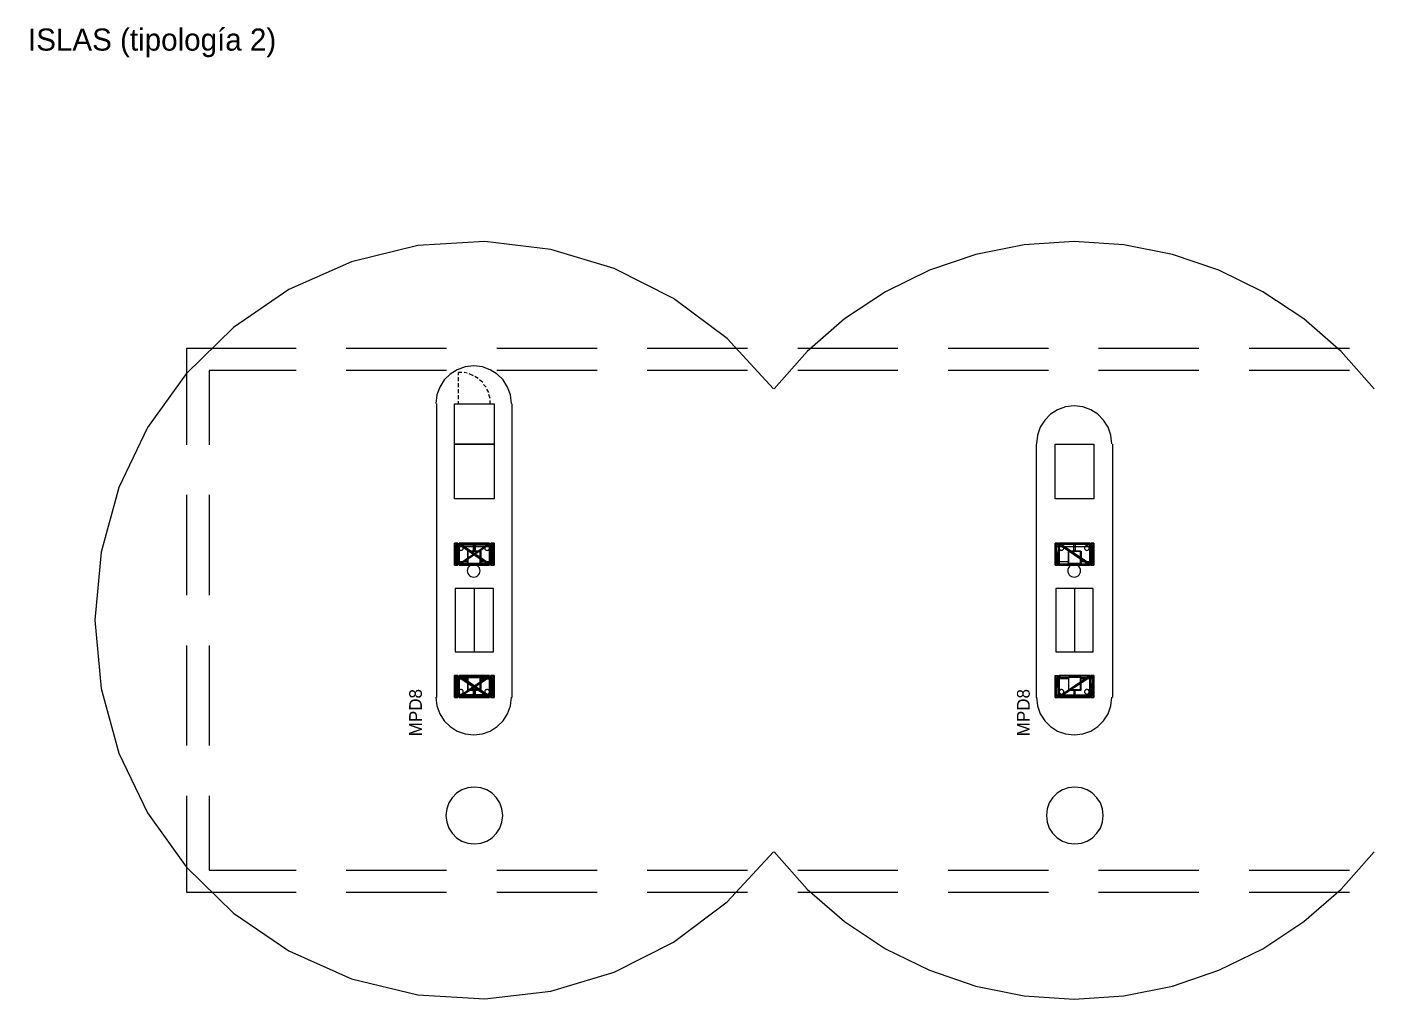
# Model space of a CAD drawing. Header units: metres. Extents: x 1 to 213, y 1 to 147.
# Drawn here: x 66.56 to 87.88, y 65 to 80.39 of the extents above; entities that cross this region are included whole.
import ezdxf

# ---------------------------------------------------------------- set-up
doc = ezdxf.new("R2010")
doc.units = ezdxf.units.M
for name, color, linetype in [('00-BASE-ARQUITECTURA', 8, 'Continuous'), ('00-BASE-TEXTO', 8, 'Continuous'), ('PJ-ZONAS-TIPOLOGIA', 30, 'Continuous')]:
    doc.layers.add(name, color=color, linetype=linetype)

msp = doc.modelspace()

# ---------------------------------------------------------------- linework, layer by layer
at = {"layer": '00-BASE-ARQUITECTURA'}
for points in [[(78.376, 74.661), (77.64, 75.456), (76.791, 76.093), (75.853, 76.566), (74.85, 76.868), (73.807, 76.991), (72.747, 76.929), (71.695, 76.673), (70.705, 76.232), (69.828, 75.634), (69.077, 74.9), (68.468, 74.048), (68.015, 73.1), (67.732, 72.077), (67.635, 70.998), (67.732, 69.92), (68.015, 68.896), (68.468, 67.949), (69.077, 67.097), (69.828, 66.362), (70.705, 65.764), (71.695, 65.324), (72.747, 65.068), (73.807, 65.005), (74.85, 65.128), (75.853, 65.43), (76.791, 65.903), (77.64, 66.541), (78.376, 67.335)], [(87.88, 74.661), (87.357, 75.254), (86.768, 75.767), (86.12, 76.197), (85.424, 76.539), (84.689, 76.789), (83.922, 76.942), (83.134, 76.994), (82.345, 76.942), (81.579, 76.789), (80.843, 76.539), (80.147, 76.197), (79.5, 75.767), (78.91, 75.254), (78.388, 74.661)], [(69.084, 75.3), (69.084, 73.776)], [(70.82, 75.3), (69.084, 75.3)], [(69.084, 75.3), (69.084, 73.776)], [(70.82, 75.3), (69.084, 75.3)], [(73.201, 75.3), (71.614, 75.3)], [(73.201, 75.3), (71.614, 75.3)], [(75.583, 75.3), (73.995, 75.3)], [(75.583, 75.3), (73.995, 75.3)], [(77.964, 75.3), (76.376, 75.3)], [(77.964, 75.3), (76.376, 75.3)], [(80.345, 75.3), (78.758, 75.3)], [(80.345, 75.3), (78.758, 75.3)], [(82.726, 75.3), (81.139, 75.3)], [(82.726, 75.3), (81.139, 75.3)], [(85.108, 75.3), (83.52, 75.3)], [(85.108, 75.3), (83.52, 75.3)], [(87.489, 75.3), (85.901, 75.3)], [(87.489, 75.3), (85.901, 75.3)], [(69.444, 74.951), (69.444, 73.776)], [(70.82, 74.951), (69.444, 74.951)], [(69.444, 74.951), (69.444, 73.776)], [(70.82, 74.951), (69.444, 74.951)], [(73.201, 74.951), (71.614, 74.951)], [(73.201, 74.951), (71.614, 74.951)], [(74.228, 74.427), (74.212, 74.564), (74.167, 74.69), (74.097, 74.801), (74.004, 74.894), (73.893, 74.964), (73.767, 75.009), (73.63, 75.025), (73.493, 75.009), (73.367, 74.964), (73.256, 74.894), (73.163, 74.801), (73.093, 74.69), (73.048, 74.564), (73.032, 74.427)], [(73.392, 74.877), (73.392, 74.919)], [(73.445, 74.919), (73.392, 74.919)], [(73.392, 74.782), (73.392, 74.845)], [(73.529, 74.909), (73.477, 74.919)], [(73.625, 74.866), (73.561, 74.898)], [(73.699, 74.824), (73.646, 74.856)], [(75.583, 74.951), (73.995, 74.951)], [(75.583, 74.951), (73.995, 74.951)], [(77.964, 74.951), (76.376, 74.951)], [(77.964, 74.951), (76.376, 74.951)], [(80.345, 74.951), (78.758, 74.951)], [(80.345, 74.951), (78.758, 74.951)], [(82.726, 74.951), (81.139, 74.951)], [(82.726, 74.951), (81.139, 74.951)], [(85.108, 74.951), (83.52, 74.951)], [(85.108, 74.951), (83.52, 74.951)], [(87.489, 74.951), (85.901, 74.951)], [(87.489, 74.951), (85.901, 74.951)], [(73.392, 74.687), (73.392, 74.75)], [(73.392, 74.591), (73.392, 74.655)], [(73.773, 74.761), (73.72, 74.803)], [(73.826, 74.687), (73.783, 74.729)], [(73.868, 74.602), (73.836, 74.655)], [(73.043, 74.422), (73.043, 69.776)], [(73.392, 74.496), (73.392, 74.56)], [(73.392, 74.422), (73.392, 74.464)], [(73.889, 74.507), (73.868, 74.57)], [(73.889, 74.422), (73.889, 74.475)], [(74.239, 69.776), (74.239, 74.422)], [(83.732, 73.792), (83.716, 73.929), (83.671, 74.055), (83.6, 74.166), (83.508, 74.259), (83.397, 74.329), (83.271, 74.374), (83.134, 74.39), (82.997, 74.374), (82.871, 74.329), (82.76, 74.259), (82.667, 74.166), (82.597, 74.055), (82.552, 73.929), (82.536, 73.792)], [(83.732, 73.792), (83.716, 73.929), (83.671, 74.055), (83.6, 74.166), (83.508, 74.259), (83.397, 74.329), (83.271, 74.374), (83.134, 74.39), (82.997, 74.374), (82.871, 74.329), (82.76, 74.259), (82.667, 74.166), (82.597, 74.055), (82.552, 73.929), (82.536, 73.792)], [(82.536, 69.776), (82.536, 73.787)], [(82.536, 69.776), (82.536, 73.787)], [(83.742, 73.787), (83.742, 69.776)], [(83.742, 73.787), (83.742, 69.776)], [(69.084, 72.983), (69.084, 71.395)], [(69.084, 72.983), (69.084, 71.395)], [(69.444, 72.983), (69.444, 71.395)], [(69.444, 72.983), (69.444, 71.395)], [(73.381, 72.221), (73.328, 72.221), (73.328, 71.871), (73.381, 71.871), (73.381, 71.893), (73.381, 71.871), (73.328, 71.871), (73.328, 72.221), (73.381, 72.221), (73.381, 72.199), (73.381, 72.221)], [(73.381, 71.871), (73.328, 72.221), (73.328, 71.871), (73.381, 71.871)], [(73.328, 72.221), (73.381, 71.871)], [(73.328, 72.221), (73.381, 71.893), (73.381, 72.221), (73.328, 72.221)], [(73.402, 72.221), (73.402, 72.199), (73.381, 72.199), (73.381, 72.221), (73.328, 72.221), (73.328, 71.871), (73.381, 71.871), (73.381, 71.893), (73.402, 71.893), (73.402, 71.871), (73.879, 71.871), (73.879, 71.893), (73.9, 71.893), (73.9, 71.871), (73.953, 71.871), (73.953, 72.221), (73.9, 72.221), (73.9, 72.199), (73.879, 72.199), (73.879, 72.221), (73.402, 72.221)], [(73.381, 72.221), (73.328, 72.221), (73.328, 71.871), (73.381, 71.871), (73.381, 71.893), (73.381, 71.871), (73.328, 71.871), (73.328, 72.221), (73.381, 72.221), (73.381, 72.199), (73.381, 72.221)], [(73.381, 72.221), (73.328, 71.871), (73.328, 72.221), (73.381, 72.221)], [(73.328, 71.871), (73.381, 72.221)], [(73.879, 72.221), (73.879, 72.199), (73.9, 72.199), (73.9, 72.221), (73.953, 72.221), (73.953, 71.871), (73.9, 71.871), (73.9, 71.893), (73.879, 71.893), (73.879, 71.871), (73.402, 71.871), (73.402, 71.893), (73.381, 71.893), (73.381, 71.871), (73.328, 71.871), (73.328, 72.221), (73.381, 72.221), (73.381, 72.199), (73.402, 72.199), (73.402, 72.221), (73.879, 72.221)], [(73.381, 72.221), (73.328, 72.221), (73.328, 71.871), (73.381, 71.871), (73.381, 71.893), (73.381, 71.871), (73.328, 71.871), (73.328, 72.221), (73.381, 72.221), (73.381, 72.199), (73.381, 72.221)], [(73.381, 71.871), (73.328, 71.871), (73.381, 72.199), (73.381, 71.871)], [(73.381, 71.893), (73.381, 72.221)], [(73.381, 72.199), (73.402, 71.893), (73.402, 72.199), (73.381, 72.199)], [(73.381, 71.893), (73.402, 71.893), (73.381, 72.199), (73.381, 71.893)], [(73.381, 72.199), (73.381, 71.871)], [(73.402, 72.199), (73.381, 71.893), (73.381, 72.199), (73.402, 72.199)], [(73.402, 71.893), (73.381, 71.893), (73.402, 72.199), (73.402, 71.893)], [(73.429, 72.104), (73.437, 72.105), (73.445, 72.108), (73.452, 72.112), (73.458, 72.118), (73.462, 72.125), (73.465, 72.133), (73.466, 72.141), (73.465, 72.15), (73.462, 72.158), (73.458, 72.164), (73.452, 72.17), (73.445, 72.175), (73.437, 72.177), (73.429, 72.178), (73.42, 72.177), (73.413, 72.175), (73.406, 72.17), (73.4, 72.164), (73.396, 72.158), (73.393, 72.15), (73.392, 72.141), (73.393, 72.133), (73.396, 72.125), (73.4, 72.118), (73.406, 72.112), (73.413, 72.108), (73.42, 72.105), (73.429, 72.104)], [(73.429, 72.104), (73.437, 72.105), (73.445, 72.108), (73.452, 72.112), (73.458, 72.118), (73.462, 72.125), (73.465, 72.133), (73.466, 72.141), (73.465, 72.15), (73.462, 72.158), (73.458, 72.164), (73.452, 72.17), (73.445, 72.175), (73.437, 72.177), (73.429, 72.178), (73.42, 72.177), (73.413, 72.175), (73.406, 72.17), (73.4, 72.164), (73.396, 72.158), (73.393, 72.15), (73.392, 72.141), (73.393, 72.133), (73.396, 72.125), (73.4, 72.118), (73.406, 72.112), (73.413, 72.108), (73.42, 72.105), (73.429, 72.104)], [(73.429, 72.104), (73.437, 72.105), (73.445, 72.108), (73.452, 72.112), (73.458, 72.118), (73.462, 72.125), (73.465, 72.133), (73.466, 72.141), (73.465, 72.15), (73.462, 72.158), (73.458, 72.164), (73.452, 72.17), (73.445, 72.175), (73.437, 72.177), (73.429, 72.178), (73.42, 72.177), (73.413, 72.175), (73.406, 72.17), (73.4, 72.164), (73.396, 72.158), (73.393, 72.15), (73.392, 72.141), (73.393, 72.133), (73.396, 72.125), (73.4, 72.118), (73.406, 72.112), (73.413, 72.108), (73.42, 72.105), (73.429, 72.104)], [(73.402, 72.221), (73.402, 72.199), (73.402, 72.221), (73.879, 72.221), (73.879, 72.199), (73.879, 72.221), (73.402, 72.221)], [(73.879, 71.871), (73.879, 71.893), (73.402, 72.221), (73.879, 71.871)], [(73.879, 71.893), (73.402, 72.221), (73.879, 72.221), (73.879, 71.893)], [(73.402, 72.221), (73.402, 72.199), (73.879, 71.871), (73.402, 72.221)], [(73.402, 72.221), (73.402, 72.199), (73.402, 72.221), (73.879, 72.221), (73.879, 72.199), (73.879, 72.221), (73.402, 72.221)], [(73.402, 71.893), (73.402, 72.221)], [(73.402, 71.871), (73.402, 71.893), (73.879, 72.221), (73.402, 71.871)], [(73.402, 71.893), (73.879, 72.221), (73.402, 72.221), (73.402, 71.893)], [(73.879, 72.221), (73.879, 72.199), (73.402, 71.871), (73.879, 72.221)], [(73.879, 72.221), (73.879, 72.199), (73.879, 72.221), (73.402, 72.221), (73.402, 72.199), (73.402, 72.221), (73.879, 72.221)], [(73.402, 72.199), (73.879, 71.871), (73.402, 71.871), (73.402, 72.199)], [(73.402, 72.199), (73.402, 71.871)], [(73.879, 72.199), (73.402, 71.871), (73.879, 71.871), (73.879, 72.199)], [(73.842, 72.104), (73.85, 72.105), (73.858, 72.108), (73.865, 72.112), (73.871, 72.118), (73.875, 72.125), (73.878, 72.133), (73.879, 72.141), (73.878, 72.15), (73.875, 72.158), (73.871, 72.164), (73.865, 72.17), (73.858, 72.175), (73.85, 72.177), (73.842, 72.178), (73.833, 72.177), (73.825, 72.175), (73.818, 72.17), (73.813, 72.164), (73.808, 72.158), (73.806, 72.15), (73.805, 72.141), (73.806, 72.133), (73.808, 72.125), (73.813, 72.118), (73.818, 72.112), (73.825, 72.108), (73.833, 72.105), (73.842, 72.104)], [(73.842, 72.104), (73.85, 72.105), (73.858, 72.108), (73.865, 72.112), (73.871, 72.118), (73.875, 72.125), (73.878, 72.133), (73.879, 72.141), (73.878, 72.15), (73.875, 72.158), (73.871, 72.164), (73.865, 72.17), (73.858, 72.175), (73.85, 72.177), (73.842, 72.178), (73.833, 72.177), (73.825, 72.175), (73.818, 72.17), (73.813, 72.164), (73.808, 72.158), (73.806, 72.15), (73.805, 72.141), (73.806, 72.133), (73.808, 72.125), (73.813, 72.118), (73.818, 72.112), (73.825, 72.108), (73.833, 72.105), (73.842, 72.104)], [(73.842, 72.104), (73.85, 72.105), (73.858, 72.108), (73.865, 72.112), (73.871, 72.118), (73.875, 72.125), (73.878, 72.133), (73.879, 72.141), (73.878, 72.15), (73.875, 72.158), (73.871, 72.164), (73.865, 72.17), (73.858, 72.175), (73.85, 72.177), (73.842, 72.178), (73.833, 72.177), (73.825, 72.175), (73.818, 72.17), (73.813, 72.164), (73.808, 72.158), (73.806, 72.15), (73.805, 72.141), (73.806, 72.133), (73.808, 72.125), (73.813, 72.118), (73.818, 72.112), (73.825, 72.108), (73.833, 72.105), (73.842, 72.104)], [(73.879, 71.893), (73.879, 72.221)], [(73.879, 72.199), (73.9, 71.893), (73.9, 72.199), (73.879, 72.199)], [(73.879, 71.893), (73.9, 71.893), (73.879, 72.199), (73.879, 71.893)], [(73.879, 72.199), (73.879, 71.871)], [(73.9, 72.199), (73.879, 71.893), (73.879, 72.199), (73.9, 72.199)], [(73.9, 71.893), (73.879, 71.893), (73.9, 72.199), (73.9, 71.893)], [(73.9, 72.221), (73.953, 72.221), (73.953, 71.871), (73.9, 71.871), (73.9, 71.893), (73.9, 71.871), (73.942, 71.871), (73.942, 72.221), (73.9, 72.221), (73.9, 72.199), (73.9, 72.221)], [(73.9, 72.221), (73.953, 71.871), (73.953, 72.221), (73.9, 72.221)], [(73.953, 71.871), (73.9, 72.221)], [(73.9, 72.221), (73.953, 72.221), (73.953, 71.871), (73.9, 71.871), (73.9, 71.893), (73.9, 71.871), (73.942, 71.871), (73.942, 72.221), (73.9, 72.221), (73.9, 72.199), (73.9, 72.221)], [(73.9, 71.893), (73.9, 72.221)], [(73.9, 71.871), (73.953, 72.221), (73.953, 71.871), (73.9, 71.871)], [(73.953, 72.221), (73.9, 71.871)], [(73.953, 72.221), (73.9, 71.893), (73.9, 72.221), (73.953, 72.221)], [(73.9, 72.221), (73.953, 72.221), (73.953, 71.871), (73.9, 71.871), (73.9, 71.893), (73.9, 71.871), (73.942, 71.871), (73.942, 72.221), (73.9, 72.221), (73.9, 72.199), (73.9, 72.221)], [(73.9, 71.871), (73.953, 71.871), (73.9, 72.199), (73.9, 71.871)], [(73.9, 72.199), (73.9, 71.871)], [(82.885, 72.221), (82.832, 72.221), (82.832, 71.871), (82.885, 71.871), (82.885, 71.893), (82.885, 71.871), (82.832, 71.871), (82.832, 72.221), (82.885, 72.221), (82.885, 72.199), (82.885, 72.221)], [(82.885, 71.871), (82.832, 72.221), (82.832, 71.871), (82.885, 71.871)], [(82.832, 72.221), (82.885, 71.871)], [(82.832, 72.221), (82.885, 71.893), (82.885, 72.221), (82.832, 72.221)], [(82.896, 72.221), (82.896, 72.199), (82.885, 72.199), (82.885, 72.221), (82.832, 72.221), (82.832, 71.871), (82.885, 71.871), (82.885, 71.893), (82.896, 71.893), (82.896, 71.871), (83.383, 71.871), (83.383, 71.893), (83.393, 71.893), (83.393, 71.871), (83.446, 71.871), (83.446, 72.221), (83.393, 72.221), (83.393, 72.199), (83.383, 72.199), (83.383, 72.221), (82.896, 72.221)], [(82.885, 72.221), (82.832, 72.221), (82.832, 71.871), (82.885, 71.871), (82.885, 71.893), (82.885, 71.871), (82.832, 71.871), (82.832, 72.221), (82.885, 72.221), (82.885, 72.199), (82.885, 72.221)], [(82.885, 71.893), (82.885, 72.221)], [(82.885, 72.199), (82.896, 71.893), (82.896, 72.199), (82.885, 72.199)], [(82.885, 71.893), (82.896, 71.893), (82.885, 72.199), (82.885, 71.893)], [(82.906, 72.221), (82.906, 72.199), (82.896, 72.199), (82.896, 72.221), (83.383, 72.221), (83.383, 72.199), (83.383, 72.221), (82.906, 72.221)], [(83.383, 71.871), (83.383, 71.893), (82.896, 72.221), (83.383, 71.871)], [(83.383, 71.893), (82.896, 72.221), (83.383, 72.221), (83.383, 71.893)], [(82.896, 72.221), (82.896, 72.199), (83.383, 71.871), (82.896, 72.221)], [(82.906, 72.221), (82.906, 72.199), (82.896, 72.199), (82.896, 72.221), (83.383, 72.221), (83.383, 72.199), (83.383, 72.221), (82.906, 72.221)], [(82.896, 72.199), (83.383, 71.871), (82.896, 71.871), (82.896, 72.199)], [(82.896, 72.199), (82.896, 71.871)], [(82.933, 72.104), (82.941, 72.105), (82.949, 72.108), (82.956, 72.112), (82.962, 72.118), (82.966, 72.125), (82.969, 72.133), (82.97, 72.141), (82.969, 72.15), (82.966, 72.158), (82.962, 72.164), (82.956, 72.17), (82.949, 72.175), (82.941, 72.177), (82.933, 72.178), (82.924, 72.177), (82.916, 72.175), (82.91, 72.17), (82.904, 72.164), (82.899, 72.158), (82.897, 72.15), (82.896, 72.141), (82.897, 72.133), (82.899, 72.125), (82.904, 72.118), (82.91, 72.112), (82.916, 72.108), (82.924, 72.105), (82.933, 72.104)], [(82.933, 72.104), (82.941, 72.105), (82.949, 72.108), (82.956, 72.112), (82.962, 72.118), (82.966, 72.125), (82.969, 72.133), (82.97, 72.141), (82.969, 72.15), (82.966, 72.158), (82.962, 72.164), (82.956, 72.17), (82.949, 72.175), (82.941, 72.177), (82.933, 72.178), (82.924, 72.177), (82.916, 72.175), (82.91, 72.17), (82.904, 72.164), (82.899, 72.158), (82.897, 72.15), (82.896, 72.141), (82.897, 72.133), (82.899, 72.125), (82.904, 72.118), (82.91, 72.112), (82.916, 72.108), (82.924, 72.105), (82.933, 72.104)], [(83.335, 72.104), (83.343, 72.105), (83.351, 72.108), (83.358, 72.112), (83.364, 72.118), (83.368, 72.125), (83.371, 72.133), (83.372, 72.141), (83.371, 72.15), (83.368, 72.158), (83.364, 72.164), (83.358, 72.17), (83.351, 72.175), (83.343, 72.177), (83.335, 72.178), (83.326, 72.177), (83.319, 72.175), (83.312, 72.17), (83.306, 72.164), (83.302, 72.158), (83.299, 72.15), (83.298, 72.141), (83.299, 72.133), (83.302, 72.125), (83.306, 72.118), (83.312, 72.112), (83.319, 72.108), (83.326, 72.105), (83.335, 72.104)], [(83.335, 72.104), (83.343, 72.105), (83.351, 72.108), (83.358, 72.112), (83.364, 72.118), (83.368, 72.125), (83.371, 72.133), (83.372, 72.141), (83.371, 72.15), (83.368, 72.158), (83.364, 72.164), (83.358, 72.17), (83.351, 72.175), (83.343, 72.177), (83.335, 72.178), (83.326, 72.177), (83.319, 72.175), (83.312, 72.17), (83.306, 72.164), (83.302, 72.158), (83.299, 72.15), (83.298, 72.141), (83.299, 72.133), (83.302, 72.125), (83.306, 72.118), (83.312, 72.112), (83.319, 72.108), (83.326, 72.105), (83.335, 72.104)], [(83.383, 71.893), (83.383, 72.221)], [(83.383, 72.199), (83.393, 71.893), (83.393, 72.199), (83.383, 72.199)], [(83.383, 71.893), (83.393, 71.893), (83.383, 72.199), (83.383, 71.893)], [(83.393, 72.221), (83.446, 72.221), (83.446, 71.871), (83.393, 71.871), (83.393, 71.893), (83.404, 71.893), (83.404, 71.871), (83.446, 71.871), (83.446, 72.221), (83.404, 72.221), (83.404, 72.199), (83.393, 72.199), (83.393, 72.221)], [(83.393, 72.221), (83.446, 71.871), (83.446, 72.221), (83.393, 72.221)], [(83.446, 71.871), (83.393, 72.221)], [(83.393, 72.221), (83.446, 72.221), (83.446, 71.871), (83.393, 71.871), (83.393, 71.893), (83.404, 71.893), (83.404, 71.871), (83.446, 71.871), (83.446, 72.221), (83.404, 72.221), (83.404, 72.199), (83.393, 72.199), (83.393, 72.221)], [(83.393, 71.871), (83.446, 71.871), (83.393, 72.199), (83.393, 71.871)], [(83.393, 72.199), (83.393, 71.871)], [(73.402, 71.871), (73.402, 71.893), (73.402, 71.871)], [(73.63, 71.681), (73.653, 71.684), (73.674, 71.691), (73.693, 71.703), (73.708, 71.719), (73.72, 71.737), (73.728, 71.758), (73.731, 71.781), (73.728, 71.804), (73.72, 71.826), (73.708, 71.844), (73.693, 71.86), (73.674, 71.872), (73.653, 71.879), (73.63, 71.882), (73.607, 71.879), (73.586, 71.872), (73.567, 71.86), (73.552, 71.844), (73.54, 71.826), (73.532, 71.804), (73.529, 71.781), (73.532, 71.758), (73.54, 71.737), (73.552, 71.719), (73.567, 71.703), (73.586, 71.691), (73.607, 71.684), (73.63, 71.681)], [(73.879, 71.871), (73.879, 71.893), (73.879, 71.871)], [(73.879, 71.871), (73.879, 71.893), (73.879, 71.871)], [(83.383, 71.871), (82.906, 71.871), (82.906, 71.893), (82.896, 71.893), (82.896, 71.871), (83.383, 71.871), (83.383, 71.893), (83.383, 71.871)], [(83.383, 71.871), (82.906, 71.871), (82.906, 71.893), (82.896, 71.893), (82.896, 71.871), (83.383, 71.871), (83.383, 71.893), (83.383, 71.871)], [(83.033, 71.781), (83.036, 71.758), (83.043, 71.737), (83.055, 71.719), (83.071, 71.703), (83.09, 71.691), (83.111, 71.684), (83.134, 71.681), (83.157, 71.684), (83.178, 71.691), (83.197, 71.703), (83.212, 71.719), (83.224, 71.737), (83.232, 71.758), (83.234, 71.781), (83.232, 71.804), (83.224, 71.826), (83.212, 71.844), (83.197, 71.86), (83.178, 71.872), (83.157, 71.879), (83.134, 71.882), (83.111, 71.879), (83.09, 71.872), (83.071, 71.86), (83.055, 71.844), (83.043, 71.826), (83.036, 71.804), (83.033, 71.781)], [(83.033, 71.781), (83.036, 71.758), (83.043, 71.737), (83.055, 71.719), (83.071, 71.703), (83.09, 71.691), (83.111, 71.684), (83.134, 71.681), (83.157, 71.684), (83.178, 71.691), (83.197, 71.703), (83.212, 71.719), (83.224, 71.737), (83.232, 71.758), (83.234, 71.781), (83.232, 71.804), (83.224, 71.826), (83.212, 71.844), (83.197, 71.86), (83.178, 71.872), (83.157, 71.879), (83.134, 71.882), (83.111, 71.879), (83.09, 71.872), (83.071, 71.86), (83.055, 71.844), (83.043, 71.826), (83.036, 71.804), (83.033, 71.781)], [(73.635, 71.501), (73.635, 70.496)], [(83.139, 71.501), (83.139, 70.496)], [(83.139, 71.501), (83.139, 70.496)], [(69.084, 70.601), (69.084, 69.014)], [(69.084, 70.601), (69.084, 69.014)], [(69.444, 70.601), (69.444, 69.014)], [(69.444, 70.601), (69.444, 69.014)], [(73.381, 69.776), (73.328, 69.776), (73.328, 70.125), (73.381, 70.125), (73.381, 70.093), (73.381, 70.115), (73.328, 70.115), (73.328, 69.776), (73.381, 69.776), (73.381, 69.797), (73.381, 69.776)], [(73.381, 70.125), (73.328, 69.776), (73.328, 70.125), (73.381, 70.125)], [(73.328, 69.776), (73.381, 70.125)], [(73.402, 69.776), (73.402, 69.797), (73.381, 69.797), (73.381, 69.776), (73.328, 69.776), (73.328, 70.125), (73.381, 70.125), (73.381, 70.093), (73.402, 70.093), (73.402, 70.125), (73.879, 70.125), (73.879, 70.093), (73.9, 70.093), (73.9, 70.125), (73.953, 70.125), (73.953, 69.776), (73.9, 69.776), (73.9, 69.797), (73.879, 69.797), (73.879, 69.776), (73.402, 69.776)], [(73.381, 69.776), (73.328, 69.776), (73.328, 70.125), (73.381, 70.125), (73.381, 70.093), (73.381, 70.115), (73.328, 70.115), (73.328, 69.776), (73.381, 69.776), (73.381, 69.797), (73.381, 69.776)], [(73.381, 69.776), (73.328, 70.125), (73.328, 69.776), (73.381, 69.776)], [(73.328, 70.125), (73.381, 69.776)], [(73.381, 70.125), (73.328, 70.125), (73.381, 69.797), (73.381, 70.125)], [(73.879, 69.776), (73.879, 69.797), (73.9, 69.797), (73.9, 69.776), (73.953, 69.776), (73.953, 70.125), (73.9, 70.125), (73.9, 70.093), (73.879, 70.093), (73.879, 70.125), (73.402, 70.125), (73.402, 70.093), (73.381, 70.093), (73.381, 70.125), (73.328, 70.125), (73.328, 69.776), (73.381, 69.776), (73.381, 69.797), (73.402, 69.797), (73.402, 69.776), (73.879, 69.776)], [(73.381, 69.776), (73.328, 69.776), (73.328, 70.125), (73.381, 70.125), (73.381, 70.093), (73.381, 70.115), (73.328, 70.115), (73.328, 69.776), (73.381, 69.776), (73.381, 69.797), (73.381, 69.776)], [(73.328, 69.776), (73.381, 70.093), (73.381, 69.776), (73.328, 69.776)], [(73.381, 69.797), (73.381, 70.125)], [(73.381, 69.797), (73.402, 70.093), (73.402, 69.797), (73.381, 69.797)], [(73.381, 70.093), (73.381, 69.776)], [(73.381, 70.093), (73.402, 70.093), (73.381, 69.797), (73.381, 70.093)], [(73.402, 69.797), (73.381, 70.093), (73.381, 69.797), (73.402, 69.797)], [(73.402, 70.093), (73.381, 70.093), (73.402, 69.797), (73.402, 70.093)], [(73.879, 70.115), (73.402, 70.115), (73.402, 70.093), (73.402, 70.125), (73.879, 70.125), (73.879, 70.093), (73.879, 70.115)], [(73.879, 70.125), (73.879, 70.093), (73.402, 69.776), (73.879, 70.125)], [(73.402, 69.776), (73.402, 69.797), (73.879, 70.125), (73.402, 69.776)], [(73.402, 69.797), (73.879, 70.125), (73.402, 70.125), (73.402, 69.797)], [(73.402, 69.797), (73.402, 70.125)], [(73.879, 70.115), (73.402, 70.115), (73.402, 70.093), (73.402, 70.125), (73.879, 70.125), (73.879, 70.093), (73.879, 70.115)], [(73.402, 70.125), (73.402, 70.093), (73.879, 69.776), (73.402, 70.125)], [(73.879, 69.776), (73.879, 69.797), (73.402, 70.125), (73.879, 69.776)], [(73.879, 69.797), (73.402, 70.125), (73.879, 70.125), (73.879, 69.797)], [(73.402, 70.115), (73.879, 70.115), (73.879, 70.093), (73.879, 70.125), (73.402, 70.125), (73.402, 70.093), (73.402, 70.115)], [(73.879, 70.093), (73.402, 69.776), (73.879, 69.776), (73.879, 70.093)], [(73.402, 70.093), (73.402, 69.776)], [(73.402, 70.093), (73.879, 69.776), (73.402, 69.776), (73.402, 70.093)], [(73.879, 69.797), (73.879, 70.125)], [(73.879, 69.797), (73.9, 70.093), (73.9, 69.797), (73.879, 69.797)], [(73.879, 70.093), (73.879, 69.776)], [(73.879, 70.093), (73.9, 70.093), (73.879, 69.797), (73.879, 70.093)], [(73.9, 69.797), (73.879, 70.093), (73.879, 69.797), (73.9, 69.797)], [(73.9, 70.093), (73.879, 70.093), (73.9, 69.797), (73.9, 70.093)], [(73.9, 69.776), (73.953, 69.776), (73.953, 70.125), (73.9, 70.125), (73.9, 70.093), (73.9, 70.115), (73.942, 70.115), (73.942, 69.776), (73.9, 69.776), (73.9, 69.797), (73.9, 69.776)], [(73.9, 69.776), (73.953, 70.125), (73.953, 69.776), (73.9, 69.776)], [(73.953, 70.125), (73.9, 69.776)], [(73.9, 70.125), (73.953, 70.125), (73.9, 69.797), (73.9, 70.125)], [(73.9, 69.797), (73.9, 70.125)], [(73.9, 69.776), (73.953, 69.776), (73.953, 70.125), (73.9, 70.125), (73.9, 70.093), (73.9, 70.115), (73.942, 70.115), (73.942, 69.776), (73.9, 69.776), (73.9, 69.797), (73.9, 69.776)], [(73.9, 70.125), (73.953, 69.776), (73.953, 70.125), (73.9, 70.125)], [(73.953, 69.776), (73.9, 70.125)], [(73.9, 69.776), (73.953, 69.776), (73.953, 70.125), (73.9, 70.125), (73.9, 70.093), (73.9, 70.115), (73.942, 70.115), (73.942, 69.776), (73.9, 69.776), (73.9, 69.797), (73.9, 69.776)], [(73.9, 70.093), (73.9, 69.776)], [(73.953, 69.776), (73.9, 70.093), (73.9, 69.776), (73.953, 69.776)], [(82.885, 69.776), (82.832, 69.776), (82.832, 70.125), (82.885, 70.125), (82.885, 70.093), (82.885, 70.115), (82.832, 70.115), (82.832, 69.776), (82.885, 69.776), (82.885, 69.797), (82.885, 69.776)], [(82.885, 70.125), (82.832, 69.776), (82.832, 70.125), (82.885, 70.125)], [(82.832, 69.776), (82.885, 70.125)], [(82.896, 69.776), (82.896, 69.797), (82.885, 69.797), (82.885, 69.776), (82.832, 69.776), (82.832, 70.125), (82.885, 70.125), (82.885, 70.093), (82.896, 70.093), (82.896, 70.125), (83.383, 70.125), (83.383, 70.093), (83.393, 70.093), (83.393, 70.125), (83.446, 70.125), (83.446, 69.776), (83.393, 69.776), (83.393, 69.797), (83.383, 69.797), (83.383, 69.776), (82.896, 69.776)], [(82.885, 69.776), (82.832, 69.776), (82.832, 70.125), (82.885, 70.125), (82.885, 70.093), (82.885, 70.115), (82.832, 70.115), (82.832, 69.776), (82.885, 69.776), (82.885, 69.797), (82.885, 69.776)], [(82.832, 69.776), (82.885, 70.093), (82.885, 69.776), (82.832, 69.776)], [(82.885, 69.797), (82.896, 70.093), (82.896, 69.797), (82.885, 69.797)], [(82.885, 70.093), (82.885, 69.776)], [(82.885, 70.093), (82.896, 70.093), (82.885, 69.797), (82.885, 70.093)], [(83.383, 70.115), (82.906, 70.115), (82.906, 70.093), (82.896, 70.093), (82.896, 70.125), (83.383, 70.125), (83.383, 70.093), (83.383, 70.115)], [(83.383, 70.125), (83.383, 70.093), (82.896, 69.776), (83.383, 70.125)], [(82.896, 69.776), (82.896, 69.797), (83.383, 70.125), (82.896, 69.776)], [(82.896, 69.797), (83.383, 70.125), (82.896, 70.125), (82.896, 69.797)], [(82.896, 69.797), (82.896, 70.125)], [(83.383, 70.115), (82.906, 70.115), (82.906, 70.093), (82.896, 70.093), (82.896, 70.125), (83.383, 70.125), (83.383, 70.093), (83.383, 70.115)], [(83.383, 70.093), (82.896, 69.776), (83.383, 69.776), (83.383, 70.093)], [(83.383, 69.797), (83.393, 70.093), (83.393, 69.797), (83.383, 69.797)], [(83.383, 70.093), (83.383, 69.776)], [(83.383, 70.093), (83.393, 70.093), (83.383, 69.797), (83.383, 70.093)], [(83.393, 69.776), (83.446, 69.776), (83.446, 70.125), (83.393, 70.125), (83.393, 70.093), (83.404, 70.093), (83.404, 70.115), (83.446, 70.115), (83.446, 69.776), (83.404, 69.776), (83.404, 69.797), (83.393, 69.797), (83.393, 69.776)], [(83.393, 69.776), (83.446, 70.125), (83.446, 69.776), (83.393, 69.776)], [(83.446, 70.125), (83.393, 69.776)], [(83.393, 70.125), (83.446, 70.125), (83.393, 69.797), (83.393, 70.125)], [(83.393, 69.797), (83.393, 70.125)], [(83.393, 69.776), (83.446, 69.776), (83.446, 70.125), (83.393, 70.125), (83.393, 70.093), (83.404, 70.093), (83.404, 70.115), (83.446, 70.115), (83.446, 69.776), (83.404, 69.776), (83.404, 69.797), (83.393, 69.797), (83.393, 69.776)], [(73.032, 69.781), (73.048, 69.644), (73.093, 69.518), (73.163, 69.407), (73.256, 69.315), (73.367, 69.244), (73.493, 69.199), (73.63, 69.183), (73.767, 69.199), (73.893, 69.244), (74.004, 69.315), (74.097, 69.407), (74.167, 69.518), (74.212, 69.644), (74.228, 69.781)], [(73.429, 69.903), (73.42, 69.902), (73.413, 69.899), (73.406, 69.895), (73.4, 69.889), (73.396, 69.882), (73.393, 69.874), (73.392, 69.866), (73.393, 69.857), (73.396, 69.85), (73.4, 69.843), (73.406, 69.837), (73.413, 69.833), (73.42, 69.83), (73.429, 69.829), (73.437, 69.83), (73.445, 69.833), (73.452, 69.837), (73.458, 69.843), (73.462, 69.85), (73.465, 69.857), (73.466, 69.866), (73.465, 69.874), (73.462, 69.882), (73.458, 69.889), (73.452, 69.895), (73.445, 69.899), (73.437, 69.902), (73.429, 69.903)], [(73.429, 69.903), (73.42, 69.902), (73.413, 69.899), (73.406, 69.895), (73.4, 69.889), (73.396, 69.882), (73.393, 69.874), (73.392, 69.866), (73.393, 69.857), (73.396, 69.85), (73.4, 69.843), (73.406, 69.837), (73.413, 69.833), (73.42, 69.83), (73.429, 69.829), (73.437, 69.83), (73.445, 69.833), (73.452, 69.837), (73.458, 69.843), (73.462, 69.85), (73.465, 69.857), (73.466, 69.866), (73.465, 69.874), (73.462, 69.882), (73.458, 69.889), (73.452, 69.895), (73.445, 69.899), (73.437, 69.902), (73.429, 69.903)], [(73.429, 69.903), (73.42, 69.902), (73.413, 69.899), (73.406, 69.895), (73.4, 69.889), (73.396, 69.882), (73.393, 69.874), (73.392, 69.866), (73.393, 69.857), (73.396, 69.85), (73.4, 69.843), (73.406, 69.837), (73.413, 69.833), (73.42, 69.83), (73.429, 69.829), (73.437, 69.83), (73.445, 69.833), (73.452, 69.837), (73.458, 69.843), (73.462, 69.85), (73.465, 69.857), (73.466, 69.866), (73.465, 69.874), (73.462, 69.882), (73.458, 69.889), (73.452, 69.895), (73.445, 69.899), (73.437, 69.902), (73.429, 69.903)], [(73.402, 69.776), (73.402, 69.797), (73.402, 69.776), (73.879, 69.776), (73.879, 69.797), (73.879, 69.776), (73.402, 69.776)], [(73.402, 69.776), (73.402, 69.797), (73.402, 69.776), (73.879, 69.776), (73.879, 69.797), (73.879, 69.776), (73.402, 69.776)], [(73.879, 69.776), (73.879, 69.797), (73.879, 69.776), (73.402, 69.776), (73.402, 69.797), (73.402, 69.776), (73.879, 69.776)], [(73.842, 69.903), (73.833, 69.902), (73.825, 69.899), (73.818, 69.895), (73.813, 69.889), (73.808, 69.882), (73.806, 69.874), (73.805, 69.866), (73.806, 69.857), (73.808, 69.85), (73.813, 69.843), (73.818, 69.837), (73.825, 69.833), (73.833, 69.83), (73.842, 69.829), (73.85, 69.83), (73.858, 69.833), (73.865, 69.837), (73.871, 69.843), (73.875, 69.85), (73.878, 69.857), (73.879, 69.866), (73.878, 69.874), (73.875, 69.882), (73.871, 69.889), (73.865, 69.895), (73.858, 69.899), (73.85, 69.902), (73.842, 69.903)], [(73.842, 69.903), (73.833, 69.902), (73.825, 69.899), (73.818, 69.895), (73.813, 69.889), (73.808, 69.882), (73.806, 69.874), (73.805, 69.866), (73.806, 69.857), (73.808, 69.85), (73.813, 69.843), (73.818, 69.837), (73.825, 69.833), (73.833, 69.83), (73.842, 69.829), (73.85, 69.83), (73.858, 69.833), (73.865, 69.837), (73.871, 69.843), (73.875, 69.85), (73.878, 69.857), (73.879, 69.866), (73.878, 69.874), (73.875, 69.882), (73.871, 69.889), (73.865, 69.895), (73.858, 69.899), (73.85, 69.902), (73.842, 69.903)], [(73.842, 69.903), (73.833, 69.902), (73.825, 69.899), (73.818, 69.895), (73.813, 69.889), (73.808, 69.882), (73.806, 69.874), (73.805, 69.866), (73.806, 69.857), (73.808, 69.85), (73.813, 69.843), (73.818, 69.837), (73.825, 69.833), (73.833, 69.83), (73.842, 69.829), (73.85, 69.83), (73.858, 69.833), (73.865, 69.837), (73.871, 69.843), (73.875, 69.85), (73.878, 69.857), (73.879, 69.866), (73.878, 69.874), (73.875, 69.882), (73.871, 69.889), (73.865, 69.895), (73.858, 69.899), (73.85, 69.902), (73.842, 69.903)], [(82.536, 69.781), (82.552, 69.644), (82.597, 69.518), (82.667, 69.407), (82.76, 69.315), (82.871, 69.244), (82.997, 69.199), (83.134, 69.183), (83.271, 69.199), (83.397, 69.244), (83.508, 69.315), (83.6, 69.407), (83.671, 69.518), (83.716, 69.644), (83.732, 69.781)], [(82.536, 69.781), (82.552, 69.644), (82.597, 69.518), (82.667, 69.407), (82.76, 69.315), (82.871, 69.244), (82.997, 69.199), (83.134, 69.183), (83.271, 69.199), (83.397, 69.244), (83.508, 69.315), (83.6, 69.407), (83.671, 69.518), (83.716, 69.644), (83.732, 69.781)], [(82.933, 69.903), (82.924, 69.902), (82.916, 69.899), (82.91, 69.895), (82.904, 69.889), (82.899, 69.882), (82.897, 69.874), (82.896, 69.866), (82.897, 69.857), (82.899, 69.85), (82.904, 69.843), (82.91, 69.837), (82.916, 69.833), (82.924, 69.83), (82.933, 69.829), (82.941, 69.83), (82.949, 69.833), (82.956, 69.837), (82.962, 69.843), (82.966, 69.85), (82.969, 69.857), (82.97, 69.866), (82.969, 69.874), (82.966, 69.882), (82.962, 69.889), (82.956, 69.895), (82.949, 69.899), (82.941, 69.902), (82.933, 69.903)], [(82.933, 69.903), (82.924, 69.902), (82.916, 69.899), (82.91, 69.895), (82.904, 69.889), (82.899, 69.882), (82.897, 69.874), (82.896, 69.866), (82.897, 69.857), (82.899, 69.85), (82.904, 69.843), (82.91, 69.837), (82.916, 69.833), (82.924, 69.83), (82.933, 69.829), (82.941, 69.83), (82.949, 69.833), (82.956, 69.837), (82.962, 69.843), (82.966, 69.85), (82.969, 69.857), (82.97, 69.866), (82.969, 69.874), (82.966, 69.882), (82.962, 69.889), (82.956, 69.895), (82.949, 69.899), (82.941, 69.902), (82.933, 69.903)], [(82.906, 69.776), (82.906, 69.797), (82.896, 69.797), (82.896, 69.776), (83.383, 69.776), (83.383, 69.797), (83.383, 69.776), (82.906, 69.776)], [(82.906, 69.776), (82.906, 69.797), (82.896, 69.797), (82.896, 69.776), (83.383, 69.776), (83.383, 69.797), (83.383, 69.776), (82.906, 69.776)], [(83.335, 69.903), (83.326, 69.902), (83.319, 69.899), (83.312, 69.895), (83.306, 69.889), (83.302, 69.882), (83.299, 69.874), (83.298, 69.866), (83.299, 69.857), (83.302, 69.85), (83.306, 69.843), (83.312, 69.837), (83.319, 69.833), (83.326, 69.83), (83.335, 69.829), (83.343, 69.83), (83.351, 69.833), (83.358, 69.837), (83.364, 69.843), (83.368, 69.85), (83.371, 69.857), (83.372, 69.866), (83.371, 69.874), (83.368, 69.882), (83.364, 69.889), (83.358, 69.895), (83.351, 69.899), (83.343, 69.902), (83.335, 69.903)], [(83.335, 69.903), (83.326, 69.902), (83.319, 69.899), (83.312, 69.895), (83.306, 69.889), (83.302, 69.882), (83.299, 69.874), (83.298, 69.866), (83.299, 69.857), (83.302, 69.85), (83.306, 69.843), (83.312, 69.837), (83.319, 69.833), (83.326, 69.83), (83.335, 69.829), (83.343, 69.83), (83.351, 69.833), (83.358, 69.837), (83.364, 69.843), (83.368, 69.85), (83.371, 69.857), (83.372, 69.866), (83.371, 69.874), (83.368, 69.882), (83.364, 69.889), (83.358, 69.895), (83.351, 69.899), (83.343, 69.902), (83.335, 69.903)], [(73.641, 67.458), (73.744, 67.47), (73.838, 67.504), (73.922, 67.557), (73.992, 67.627), (74.045, 67.71), (74.078, 67.805), (74.09, 67.908), (74.078, 68.011), (74.045, 68.106), (73.992, 68.189), (73.922, 68.259), (73.838, 68.312), (73.744, 68.346), (73.641, 68.358), (73.537, 68.346), (73.443, 68.312), (73.359, 68.259), (73.29, 68.189), (73.236, 68.106), (73.203, 68.011), (73.191, 67.908), (73.203, 67.805), (73.236, 67.71), (73.29, 67.627), (73.359, 67.557), (73.443, 67.504), (73.537, 67.47), (73.641, 67.458)], [(82.695, 67.908), (82.706, 67.805), (82.74, 67.71), (82.793, 67.627), (82.863, 67.557), (82.947, 67.504), (83.041, 67.47), (83.144, 67.458), (83.248, 67.47), (83.342, 67.504), (83.426, 67.557), (83.495, 67.627), (83.548, 67.71), (83.582, 67.805), (83.594, 67.908), (83.582, 68.011), (83.548, 68.106), (83.495, 68.189), (83.426, 68.259), (83.342, 68.312), (83.248, 68.346), (83.144, 68.358), (83.041, 68.346), (82.947, 68.312), (82.863, 68.259), (82.793, 68.189), (82.74, 68.106), (82.706, 68.011), (82.695, 67.908)], [(82.695, 67.908), (82.706, 67.805), (82.74, 67.71), (82.793, 67.627), (82.863, 67.557), (82.947, 67.504), (83.041, 67.47), (83.144, 67.458), (83.248, 67.47), (83.342, 67.504), (83.426, 67.557), (83.495, 67.627), (83.548, 67.71), (83.582, 67.805), (83.594, 67.908), (83.582, 68.011), (83.548, 68.106), (83.495, 68.189), (83.426, 68.259), (83.342, 68.312), (83.248, 68.346), (83.144, 68.358), (83.041, 68.346), (82.947, 68.312), (82.863, 68.259), (82.793, 68.189), (82.74, 68.106), (82.706, 68.011), (82.695, 67.908)], [(69.084, 68.22), (69.084, 66.696), (70.82, 66.696)], [(69.084, 68.22), (69.084, 66.696), (70.82, 66.696)], [(69.444, 68.22), (69.444, 67.045), (70.82, 67.045)], [(69.444, 68.22), (69.444, 67.045), (70.82, 67.045)], [(78.388, 67.335), (78.91, 66.743), (79.5, 66.229), (80.147, 65.8), (80.843, 65.458), (81.579, 65.208), (82.345, 65.055), (83.134, 65.003), (83.922, 65.055), (84.689, 65.208), (85.424, 65.458), (86.12, 65.8), (86.768, 66.229), (87.357, 66.743), (87.88, 67.335)], [(71.614, 67.045), (73.201, 67.045)], [(71.614, 67.045), (73.201, 67.045)], [(73.995, 67.045), (75.583, 67.045)], [(73.995, 67.045), (75.583, 67.045)], [(76.376, 67.045), (77.964, 67.045)], [(76.376, 67.045), (77.964, 67.045)], [(78.758, 67.045), (80.345, 67.045)], [(78.758, 67.045), (80.345, 67.045)], [(81.139, 67.045), (82.726, 67.045)], [(81.139, 67.045), (82.726, 67.045)], [(83.52, 67.045), (85.108, 67.045)], [(83.52, 67.045), (85.108, 67.045)], [(85.901, 67.045), (87.489, 67.045)], [(85.901, 67.045), (87.489, 67.045)], [(71.614, 66.696), (73.201, 66.696)], [(71.614, 66.696), (73.201, 66.696)], [(73.995, 66.696), (75.583, 66.696)], [(73.995, 66.696), (75.583, 66.696)], [(76.376, 66.696), (77.964, 66.696)], [(76.376, 66.696), (77.964, 66.696)], [(78.758, 66.696), (80.345, 66.696)], [(78.758, 66.696), (80.345, 66.696)], [(81.139, 66.696), (82.726, 66.696)], [(81.139, 66.696), (82.726, 66.696)], [(83.52, 66.696), (85.108, 66.696)], [(83.52, 66.696), (85.108, 66.696)], [(85.901, 66.696), (87.489, 66.696)], [(85.901, 66.696), (87.489, 66.696)]]:
    msp.add_lwpolyline(points, dxfattribs=at)
for points in [[(73.953, 74.422), (73.953, 73.787), (73.328, 73.787), (73.328, 74.422)], [(73.953, 73.787), (73.953, 72.919), (73.328, 72.919), (73.328, 73.787)], [(83.446, 73.787), (83.446, 72.919), (82.832, 72.919), (82.832, 73.787)], [(83.446, 73.787), (83.446, 72.919), (82.832, 72.919), (82.832, 73.787)], [(73.35, 72.199), (73.381, 72.199), (73.381, 71.893), (73.35, 71.893)], [(73.35, 72.168), (73.921, 72.168), (73.921, 72.199), (73.35, 72.199)], [(73.35, 72.199), (73.381, 72.199), (73.381, 71.893), (73.35, 71.893)], [(73.35, 72.168), (73.921, 72.168), (73.921, 72.199), (73.35, 72.199)], [(73.921, 72.168), (73.35, 72.168), (73.35, 72.199), (73.921, 72.199)], [(73.35, 72.199), (73.381, 72.199), (73.381, 71.893), (73.35, 71.893)], [(73.54, 72.094), (73.54, 71.903), (73.731, 71.903), (73.731, 72.094)], [(73.54, 72.094), (73.741, 72.094), (73.741, 71.893), (73.54, 71.893)], [(73.54, 72.094), (73.54, 71.903), (73.731, 71.903), (73.731, 72.094)], [(73.54, 72.094), (73.741, 72.094), (73.741, 71.893), (73.54, 71.893)], [(73.741, 72.094), (73.54, 72.094), (73.54, 71.893), (73.741, 71.893)], [(73.731, 72.094), (73.54, 72.094), (73.54, 71.903), (73.731, 71.903)], [(73.625, 72.199), (73.656, 72.199), (73.656, 72.094), (73.625, 72.094)], [(73.625, 72.199), (73.656, 72.199), (73.656, 72.094), (73.625, 72.094)], [(73.656, 72.199), (73.625, 72.199), (73.625, 72.094), (73.656, 72.094)], [(73.921, 72.199), (73.9, 72.199), (73.9, 71.893), (73.921, 71.893)], [(73.921, 72.199), (73.9, 72.199), (73.9, 71.893), (73.921, 71.893)], [(73.921, 72.199), (73.9, 72.199), (73.9, 71.893), (73.921, 71.893)], [(82.853, 72.199), (82.885, 72.199), (82.885, 71.893), (82.853, 71.893)], [(82.853, 72.168), (83.425, 72.168), (83.425, 72.199), (82.853, 72.199)], [(82.853, 72.199), (82.885, 72.199), (82.885, 71.893), (82.853, 71.893)], [(82.853, 72.168), (83.425, 72.168), (83.425, 72.199), (82.853, 72.199)], [(83.044, 72.094), (83.044, 71.903), (83.234, 71.903), (83.234, 72.094)], [(83.044, 72.094), (83.245, 72.094), (83.245, 71.893), (83.044, 71.893)], [(83.044, 72.094), (83.044, 71.903), (83.234, 71.903), (83.234, 72.094)], [(83.044, 72.094), (83.245, 72.094), (83.245, 71.893), (83.044, 71.893)], [(83.129, 72.199), (83.15, 72.199), (83.15, 72.094), (83.129, 72.094)], [(83.129, 72.199), (83.15, 72.199), (83.15, 72.094), (83.129, 72.094)], [(83.425, 72.199), (83.404, 72.199), (83.404, 71.893), (83.425, 71.893)], [(83.425, 72.199), (83.404, 72.199), (83.404, 71.893), (83.425, 71.893)], [(73.35, 71.893), (73.54, 71.893), (73.54, 71.924), (73.35, 71.924)], [(73.35, 71.893), (73.54, 71.893), (73.54, 71.924), (73.35, 71.924)], [(73.54, 71.893), (73.35, 71.893), (73.35, 71.924), (73.54, 71.924)], [(73.879, 71.871), (73.402, 71.871), (73.402, 71.893), (73.402, 71.871)], [(73.879, 71.871), (73.402, 71.871), (73.402, 71.893), (73.402, 71.871)], [(73.402, 71.871), (73.879, 71.871), (73.879, 71.893), (73.879, 71.871)], [(73.741, 71.893), (73.921, 71.893), (73.921, 71.924), (73.741, 71.924)], [(73.741, 71.893), (73.921, 71.893), (73.921, 71.924), (73.741, 71.924)], [(73.921, 71.893), (73.741, 71.893), (73.741, 71.924), (73.921, 71.924)], [(82.853, 71.893), (83.044, 71.893), (83.044, 71.924), (82.853, 71.924)], [(82.853, 71.893), (83.044, 71.893), (83.044, 71.924), (82.853, 71.924)], [(83.245, 71.893), (83.425, 71.893), (83.425, 71.924), (83.245, 71.924)], [(83.245, 71.893), (83.425, 71.893), (83.425, 71.924), (83.245, 71.924)], [(73.339, 71.501), (73.339, 70.496), (73.942, 70.496), (73.942, 71.501)], [(82.843, 71.501), (82.843, 70.496), (83.435, 70.496), (83.435, 71.501)], [(82.843, 71.501), (82.843, 70.496), (83.435, 70.496), (83.435, 71.501)], [(73.35, 69.797), (73.381, 69.797), (73.381, 70.093), (73.35, 70.093)], [(73.35, 70.093), (73.54, 70.093), (73.54, 70.072), (73.35, 70.072)], [(73.35, 69.797), (73.381, 69.797), (73.381, 70.093), (73.35, 70.093)], [(73.35, 70.093), (73.54, 70.093), (73.54, 70.072), (73.35, 70.072)], [(73.35, 69.797), (73.381, 69.797), (73.381, 70.093), (73.35, 70.093)], [(73.54, 70.093), (73.35, 70.093), (73.35, 70.072), (73.54, 70.072)], [(73.54, 69.892), (73.741, 69.892), (73.741, 70.093), (73.54, 70.093)], [(73.54, 69.903), (73.731, 69.903), (73.731, 70.093), (73.54, 70.093)], [(73.54, 69.892), (73.741, 69.892), (73.741, 70.093), (73.54, 70.093)], [(73.54, 69.903), (73.731, 69.903), (73.731, 70.093), (73.54, 70.093)], [(73.741, 69.892), (73.54, 69.892), (73.54, 70.093), (73.741, 70.093)], [(73.731, 69.903), (73.54, 69.903), (73.54, 70.093), (73.731, 70.093)], [(73.741, 70.093), (73.921, 70.093), (73.921, 70.072), (73.741, 70.072)], [(73.741, 70.093), (73.921, 70.093), (73.921, 70.072), (73.741, 70.072)], [(73.921, 70.093), (73.741, 70.093), (73.741, 70.072), (73.921, 70.072)], [(73.921, 69.797), (73.9, 69.797), (73.9, 70.093), (73.921, 70.093)], [(73.921, 69.797), (73.9, 69.797), (73.9, 70.093), (73.921, 70.093)], [(73.921, 69.797), (73.9, 69.797), (73.9, 70.093), (73.921, 70.093)], [(82.853, 69.797), (82.885, 69.797), (82.885, 70.093), (82.853, 70.093)], [(82.853, 70.093), (83.044, 70.093), (83.044, 70.072), (82.853, 70.072)], [(82.853, 69.797), (82.885, 69.797), (82.885, 70.093), (82.853, 70.093)], [(82.853, 70.093), (83.044, 70.093), (83.044, 70.072), (82.853, 70.072)], [(83.044, 69.892), (83.245, 69.892), (83.245, 70.093), (83.044, 70.093)], [(83.044, 69.903), (83.234, 69.903), (83.234, 70.093), (83.044, 70.093)], [(83.044, 69.892), (83.245, 69.892), (83.245, 70.093), (83.044, 70.093)], [(83.044, 69.903), (83.234, 69.903), (83.234, 70.093), (83.044, 70.093)], [(83.245, 70.093), (83.425, 70.093), (83.425, 70.072), (83.245, 70.072)], [(83.245, 70.093), (83.425, 70.093), (83.425, 70.072), (83.245, 70.072)], [(83.425, 69.797), (83.404, 69.797), (83.404, 70.093), (83.425, 70.093)], [(83.425, 69.797), (83.404, 69.797), (83.404, 70.093), (83.425, 70.093)], [(73.35, 69.818), (73.921, 69.818), (73.921, 69.797), (73.35, 69.797)], [(73.35, 69.818), (73.921, 69.818), (73.921, 69.797), (73.35, 69.797)], [(73.921, 69.818), (73.35, 69.818), (73.35, 69.797), (73.921, 69.797)], [(73.625, 69.797), (73.656, 69.797), (73.656, 69.892), (73.625, 69.892)], [(73.625, 69.797), (73.656, 69.797), (73.656, 69.892), (73.625, 69.892)], [(73.656, 69.797), (73.625, 69.797), (73.625, 69.892), (73.656, 69.892)], [(82.853, 69.818), (83.425, 69.818), (83.425, 69.797), (82.853, 69.797)], [(82.853, 69.818), (83.425, 69.818), (83.425, 69.797), (82.853, 69.797)], [(83.129, 69.797), (83.15, 69.797), (83.15, 69.892), (83.129, 69.892)], [(83.129, 69.797), (83.15, 69.797), (83.15, 69.892), (83.129, 69.892)]]:
    msp.add_lwpolyline(points, close=True, dxfattribs=at)

# ---------------------------------------------------------------- texts
at = {"layer": '00-BASE-TEXTO'}
for p in [(72.81, 69.162), (82.43, 69.162)]:
    msp.add_text('MPD8', height=0.2012, rotation=90, dxfattribs=at).set_placement(p)
at = {"layer": 'PJ-ZONAS-TIPOLOGIA'}
msp.add_text('I-3 ISLA TRIANGULAR ESTACIONAMIENTOS - ISLAS (tipología 2)', height=0.35, dxfattribs=at).set_placement((56.356, 80.014))

doc.saveas('drawing.dxf')
